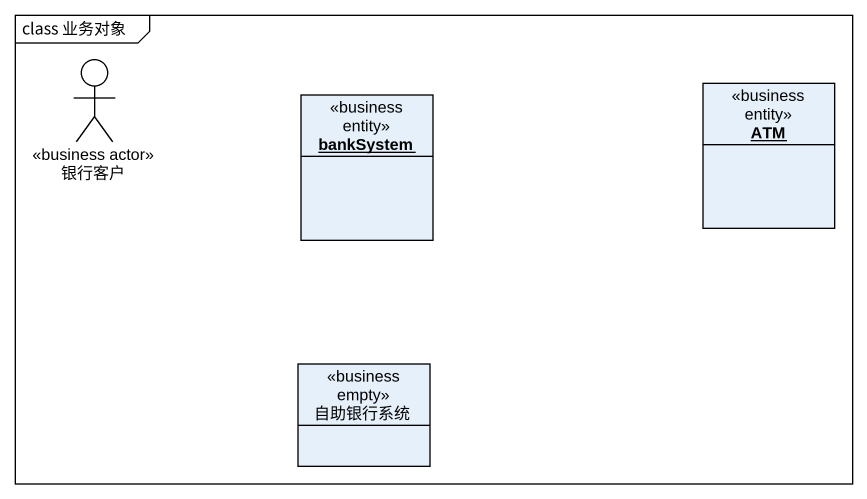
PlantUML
@startuml
mainframe class 业务对象
allowmixing
hide circle
hide empty members
actor 银行客户 <<business actor>>
object ATM <<business entity>>
object bankSystem <<business entity>>
class 自助银行系统 <<business empty>>
@enduml
